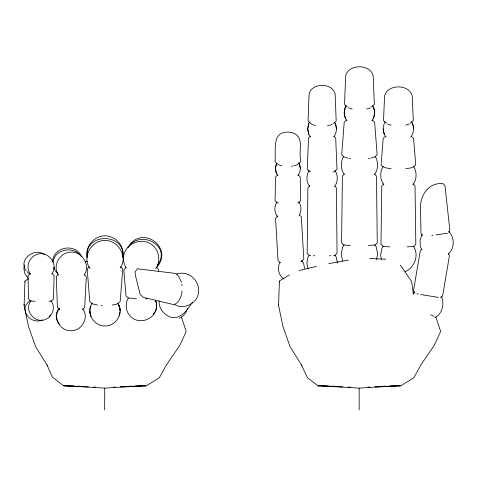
<?xml version="1.0" encoding="UTF-8"?>
<svg xmlns="http://www.w3.org/2000/svg" width="477" height="477" viewBox="0 0 477 477"><rect width="100%" height="100%" fill="white"/><g stroke="black" fill="none" stroke-linecap="round" stroke-linejoin="round"><path stroke-width="0.72" d="M87.124 257.079C84.244 232.454 125.701 232.454 122.827 257.079M53.162 262.076C54.426 249.137 73.47 245.655 80.756 255.791M104.69 409.976L104.719 388.135L145.682 385.482L135.361 385.971M159.056 301.088C158.686 308.297 163.915 315.047 170.706 317.211C181.105 319.793 187.234 309.567 192.332 302.418M359.139 409.976L359.175 388.135L400.131 385.482L389.816 385.971M88.43 386.93L64.091 386.197L52.357 377.033L47.062 365.024L47.432 365.698L35.644 346.666L28.572 326.739L24.112 305.513L24.953 280.971L28.668 278.723M342.88 386.93L318.547 386.197L307.421 377.724L301.518 365.024L301.887 365.698L290.099 346.666L283.028 326.739L278.568 305.513L279.403 280.971L289.318 274.973M181.993 291.006C181.695 296.402 179.209 302.37 173.998 304.684L143.392 297.38L140.184 294.589L135.48 275.67L135.009 272.152L137.31 268.795L176.096 273.482L178.786 276.416L181.528 282.432M158.418 271.753L158.591 269.547L156.617 267.472M24.566 264.902L23.85 268.491L24.852 273.518L27.702 277.775M52.685 261.444C53.168 246.633 75.777 242.763 81.352 256.447M122.655 256.787C125.069 246.233 115.535 235.847 104.976 235.787C94.136 235.817 84.507 246.758 87.434 257.485M376.556 259.577L377.665 254.002L376.275 247.032L374.695 244.671M117.837 303.432C124.396 312.673 116.018 326.286 104.976 325.976C93.927 326.286 85.556 312.679 92.109 303.432M276.362 163.933L275.414 168.619L276.362 173.312L277.906 175.584M276.362 163.927L275.414 168.619L276.362 173.3M308.792 123.537L307.695 128.945L308.792 134.365L310.354 136.66M298.668 162.788C301.07 166.574 300.79 172.102 297.892 175.584M334.657 122.38C337.203 126.626 337.018 132.737 333.876 136.66M346.153 105.685C343.452 110.181 343.649 116.65 346.976 120.806M345.324 106.902L344.161 112.638L345.324 118.362M371.881 120.806C375.208 116.65 375.405 110.181 372.704 105.685M373.533 118.374L374.695 112.638L373.533 106.914M385.953 136.935C382.62 132.779 382.429 126.316 385.124 121.814M411.681 121.814C414.382 126.31 414.179 132.779 410.852 136.935M187.622 308.339C186.346 312.578 183.293 316.639 179.149 318.445M422.181 234.422L420.112 239.853L420.303 246.382L421.793 249.698M90.928 306.294L90.081 308.142L90.081 310.139M119.017 315.321L119.864 313.472L119.864 312.137M412.927 294.094L414.072 292.24M51.802 273.893C59.339 264.228 47.301 249.495 36.145 254.724C28.668 257.61 25.317 268.068 30.57 274.311M31.088 300.665C23.307 309.77 34.839 324.426 45.697 319.346C52.709 316.543 55.958 306.604 50.902 300.713M127.878 247.825C140.739 223.57 174.695 247.134 156.539 267.788M120.24 268.002C128.188 256.894 118.421 240.158 104.976 240.456C91.22 240.122 81.501 257.568 90.099 268.593M128.444 298.101C125.576 301.935 125.892 307.206 127.252 311.57C135.259 329.428 162.347 318.63 155.484 300.158M155.693 268.551C159.461 263.954 159.288 257.467 157.589 252.053C147.053 229.228 113.347 246.663 126.274 267.979M276.976 202.033C273.804 206.368 274.311 212.921 277.793 216.952M309.251 170.51C306.055 175.113 306.222 182.065 309.662 186.507M299.234 215.127C301.619 211.293 301.542 205.706 298.823 202.033M343.768 156.223C340.423 161.482 340.495 169.198 344.161 174.296M280.118 262.249C276.767 267.579 278.55 275.706 283.982 278.991M334.568 186.507C338.014 182.065 338.175 175.113 334.979 170.51M309.251 255.213L308.011 257.067L306.848 262.905L308.011 268.736M374.695 174.296C378.362 169.198 378.434 161.482 375.089 156.223M383.103 166.521C379.71 171.875 379.942 179.704 383.878 184.748M344.161 244.671L342.581 247.032L341.192 254.002L342.581 260.973M412.927 184.748C416.862 179.704 417.095 171.875 413.696 166.521M383.49 246.09L381.946 248.398L380.586 255.207L381.403 259.291M84.19 275.032C90.767 265.85 82.557 251.773 71.389 252.094C60.191 251.856 51.886 265.623 58.486 275.032M59.524 308.321C52.16 316.943 59.923 331.342 71.079 330.722C81.829 331.062 89.473 317.503 82.771 308.881M309.967 121.808L308.792 123.531L307.695 128.945L308.792 134.353M448.684 232.347L449.889 230.6L444.975 185.475L442.883 183.585C429.795 182.548 421.781 192.803 420.493 204.985L420.982 234.04L422.574 235.453M157.458 265.146C171.976 246.394 141.425 229.377 128.79 246.347M277.536 215.974L275.545 218.436L278.061 260.71L280.309 262.678M125.952 267.472L123.805 270.191L126.011 295.883L128.331 297.946L136.327 298.84M448.332 254.175C454.724 248.541 454.843 237.26 448.696 231.434M309.901 185.702L307.862 187.801L307.17 253.305L309.269 255.398L310.569 255.547M89.217 266.804L87.255 268.819L87.255 270.03L89.783 301.583L92.079 303.587L94.041 304.404L97.666 305.024M344.442 173.974L342.403 176.067L341.574 242.894L343.667 244.993L350.5 245.476M383.812 183.86L381.767 185.958L380.968 244.307L383.061 246.406L389.709 246.871M30.134 273.512L28.03 275.628L28.525 298.948L30.725 301.076L35.131 301.225M58.373 274.299L56.31 276.308L57.371 306.711L57.58 307.617L59.756 309.621M277.775 174.85L275.605 176.854L275.056 200.614L277.125 202.624L278.222 203.077M30.164 300.731C17.595 308.911 30.391 325.302 42.477 319.882M49.143 316.281L50.657 314.892M310.318 136.321L308.547 137.925L307.23 169.234L309.263 171.243L310.569 171.774M59.386 308.369C54.927 312.489 55.332 320.377 59.619 324.491M153.236 314.116C156.677 310.736 157.869 304.743 155.407 300.462M82.443 309.621L84.685 307.617L86.277 277.304L86.051 276.308L84.053 274.299M346.529 120.043L344.239 122.046L341.711 154.81L343.667 156.826L347.966 158.143M385.505 136.279L383.204 138.282L381.105 164.786C383.323 168.059 387.545 168.256 391.122 168.608M421.966 249.203L420.291 250.52L413.517 290.636L415.032 293.26M440.432 297.547L442.668 295.788L449.441 255.666L448.308 253.645M333.22 123.698L336.178 121.14L335.164 94.452C333.012 82.36 311.219 82.36 309.066 94.452L308.053 121.14L311.928 124.414L315.309 125.505M371.303 107.098L374.32 104.487L373.229 76.111C370.76 63.697 348.091 63.697 345.628 76.111L344.537 104.487L347.554 107.098M410.274 123.227L413.285 120.615L412.241 96.199C409.713 83.785 387.091 83.785 384.557 96.199L383.52 120.615L386.525 123.227M435.042 317.634C442.268 313.669 444.653 304.111 441.571 296.718M405.217 271.64C414.734 267.651 419.444 254.706 413.315 246.09M297.582 203.077L298.674 202.624L300.743 200.614L300.2 176.854L298.03 174.85M333.012 172.036L334.967 171.243L337 169.234L335.683 137.925L333.912 136.321M366.706 109.024L370.325 107.862M329.601 125.284L332.308 124.414M405.683 125.153L409.296 123.99M294.005 165.841L297.034 164.863L298.674 163.587L300.707 161.739L300.707 160.099C298.489 151.99 303.855 139.97 295.722 134.234C293.009 132.528 289.795 131.92 286.629 132.141C271.956 132.576 275.98 150.327 275.092 160.099L275.092 161.739L277.131 163.587L278.771 164.863L281.8 165.841M176.705 274.126C190.007 269.326 202.88 283.839 197.454 296.754C193.668 305.083 182.053 309.74 174.2 304.237M53.412 268.444L54.849 268.092M299.216 270.548L316.513 266.339M447.402 233.223L435.906 234.905M85.258 261.682L87.44 261.289M328.802 263.632L348.443 260.12M300.725 261.593L301.816 261.402L303.807 258.939L301.291 216.665L299.496 215.091M368.351 158.579L369.621 158.364M370.885 158.143L375.184 156.826L377.146 154.81L374.618 122.046L372.322 120.043M112.28 305.024L115.905 304.404L117.873 303.587L120.162 301.583L122.69 270.03L122.69 268.819L120.735 266.804M327.455 125.701L328.921 125.505M291.364 166.199L292.681 166.02M333.661 255.547L334.967 255.398L337.06 253.305L336.368 187.801L334.842 186.227M431.763 235.364L433.146 235.209M405.683 168.608C409.26 168.256 413.481 168.059 415.7 164.786L413.595 138.282L411.299 136.279M368.357 245.476L375.184 244.993L377.277 242.894L376.454 176.067L374.409 173.974M407.096 246.871L413.744 246.406L415.837 244.307L415.032 185.958L412.993 183.86M329.398 255.791L330.841 255.726M120.681 386.662L122.136 386.591M127.997 386.316L131.682 386.143M375.137 386.662L376.586 386.591M382.447 386.316L386.131 386.143M145.515 298.84L146.886 298.787M113.431 387.157L115.607 387.091M120.687 386.942L145.682 386.209L159.336 377.772L166.503 364.798L179.829 345.324L186.191 331.455L181.433 317.032M367.886 387.157L370.063 387.091M375.143 386.942L400.131 386.209L413.792 377.772L420.958 364.798L434.285 345.324L440.647 331.455L435.889 317.032M48.994 301.22L51.289 301.142L53.496 299.025L54.11 275.706L52.011 273.577M348.067 387.085L350.285 387.151M93.611 387.085L95.835 387.151M313.389 255.726L314.838 255.791M369.58 258.48L385.66 259.232M328.361 385.976L318.242 385.505L359.175 388.135M331.98 386.143L335.593 386.316M73.911 385.976L63.787 385.505L104.719 388.135M77.524 386.143L81.138 386.316M101.052 305.262L102.406 305.363M438.488 297.404L420.523 294.512M349.236 158.364L350.5 158.579M416.958 293.766L418.383 294.065M348.532 107.862L352.145 109.024M387.509 123.99L391.122 125.153M44.307 254.384C34.135 247.271 18.108 259.625 26.014 270.715M430.701 314.814L434.07 316.346M27.04 271.651L29.604 273.989M57.854 273.476L55.41 271.037L53.71 267.329M400.37 265.176L411.627 281.478L413.374 293.844M334.979 255.213L336.219 257.067L337.382 262.905M301.559 260.424L303.599 263.465L304.6 268.491M118.451 305.059L119.864 308.142L119.864 310.139M90.928 315.321L90.081 313.472L90.081 311.475M412.504 123.042L413.666 128.766M383.132 128.766L384.295 134.49M335.438 123.537L336.535 128.945M299.437 163.933L300.391 168.619M119.077 305.268L120.24 310.992M89.706 310.992L90.868 316.716M181.785 284.381L181.958 285.681M279.403 281.502L279.403 282.026M278.568 304.368L278.568 305.513M24.953 281.502L24.953 282.026M24.112 304.368L24.112 305.513"/></g></svg>
